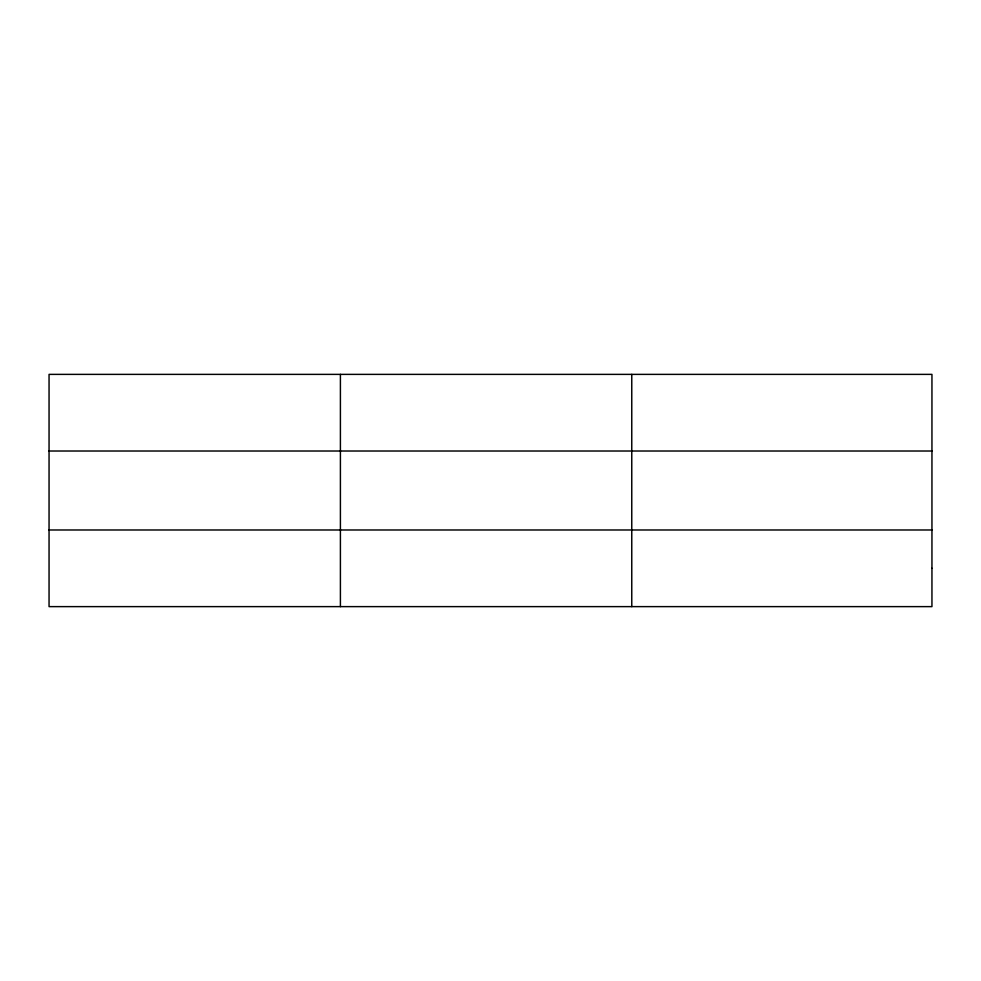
<?xml version="1.0" encoding="UTF-8"?>
<svg xmlns="http://www.w3.org/2000/svg" width="981" height="981" viewBox="0 0 981 981"><rect width="100%" height="100%" fill="white"/><g stroke="black" fill="none" stroke-linecap="round" stroke-linejoin="round"><path stroke-width="1.47" d="M340.407 374.374L340.407 606.626M631.764 374.374L631.764 606.626M49.05 451.015L931.95 451.015M49.05 529.985L931.95 529.985M931.95 568.306L931.95 606.626L49.05 606.626L49.05 374.374L931.95 374.374L931.95 568.306"/></g></svg>
